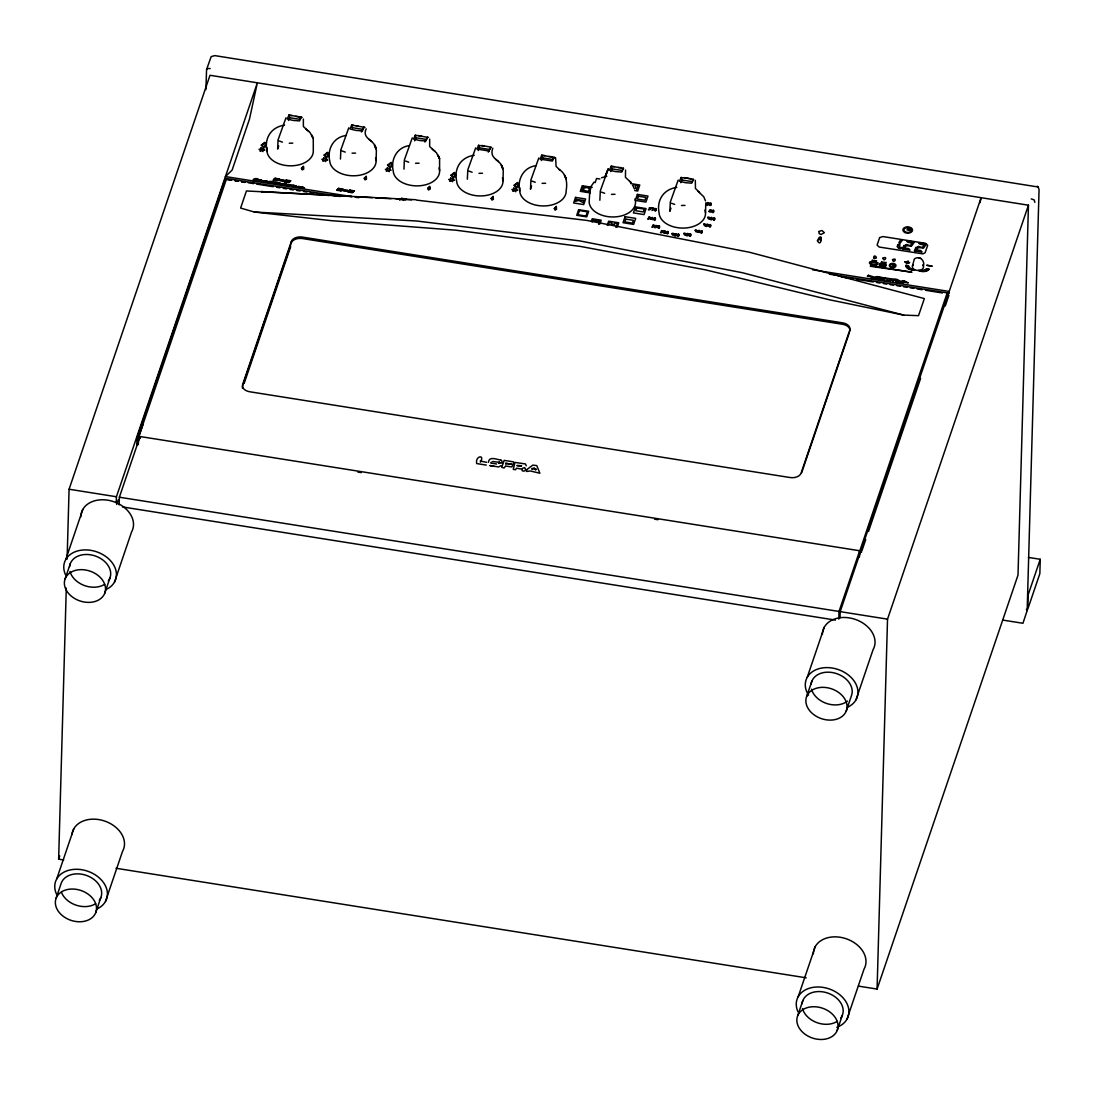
<?xml version="1.0" encoding="UTF-8"?>
<svg xmlns="http://www.w3.org/2000/svg" width="1095" height="1095" viewBox="0 0 1095 1095"><rect width="100%" height="100%" fill="white"/><g stroke="black" fill="none" stroke-linecap="round" stroke-linejoin="round"><path stroke-width="1.5" d="M522.055 469.249C520.919 472.315 527.147 471.466 525.23 468.249M947.476 293.747L947.12 293.145L859.657 551.36M63.688 859.958L58.637 859.151L66.289 588.111M67.11 559.134L69.081 489.232L209.994 75.281L1028.451 205.203L1018.008 575.121L877.081 989.072L858.521 986.13M116.248 502.865L116.426 496.747L257.352 82.796L249.509 118.985L232.113 170.108L225.419 176.569L351.96 196.648M119.15 504.863L119.369 497.212L140.023 436.522L859.684 550.758L859.507 556.876M340.121 196.498L225.406 178.293L137.039 437.863L136.82 445.227L138.476 440.395M138.34 444.625L138.545 437.261L226.364 179.293L231.538 180.114M205.901 89.612L206.572 69.546L211.157 56.625L214.771 55.612L1038.197 187.012L1039.059 189.64L1027.165 610.558L1022.949 623.274L1002.705 620.071M278.034 140.488L277.651 149.098L278.719 145.977M303.37 119.068L303.37 126.5L310.118 132.687L313.279 138.641L313.293 150.617A23.2 15.043 1.6 0 1 288.574 165.756A23.2 15.043 1.6 0 1 267.248 147.88M340.832 150.453L340.449 159.062M376.091 160.595L376.379 150.549L374.449 145.019L376.078 148.605C374.695 139.79 361.528 138.928 366.154 128.854M404.329 160.527L403.959 169.15M429.678 139.12L429.664 146.538L436.412 152.725L439.574 158.679L439.601 170.669M467.346 179.21L467.798 169.876L475.668 147.934M502.988 180.73L503.276 170.697L501.346 165.167L502.975 168.753C500.785 159.158 488.712 159.459 492.791 148.195M705.509 212.882L705.796 202.849M838.811 619.099L839.016 611.448L859.684 550.758M840.016 617.758L840.18 611.64L981.106 197.689L980.039 202.616M877.081 989.072L887.525 619.154L1028.451 205.203M1040.25 559.285L1039.839 573.657L1027.712 609.313L1028.109 594.941L1040.25 559.285L1028.438 557.41M253.547 183.59L253.67 180.169M266.934 150.932C264.114 137.888 271.464 126.897 284.563 125.158M519.755 191.064C517.032 179.375 523.643 167.22 535.975 165.701M589.945 188.326L589.151 202.082A23.2 15.043 1.6 0 0 615.335 216.892A23.2 15.043 1.6 0 0 634.949 198.948M912.436 266.099L914.339 259.022C919.006 255.244 925.316 260.35 923.427 266.181M526.284 465.799L525.408 463.938L515.02 462.405L513.268 469.372L515.581 469.728L516.498 468.181L521.603 469.084M599.868 200.248L600.32 190.913L608.19 168.972L605.289 176.144M278.103 139.763L285.973 117.822M340.901 149.741L348.771 127.8M404.411 159.815L412.267 137.874M65.727 559.6L82.796 509.462M65.18 578.707L70.34 563.542M116.672 504.439L118.192 499.977M104.709 593.326A21.079 15.741 18.8 0 0 80.058 569.674A21.079 15.741 18.8 0 0 70.066 595.05A21.079 15.741 18.8 0 0 104.709 593.326L109.883 578.16M114.496 582.102L131.564 531.965A26.964 20.134 18.8 0 0 112.402 501.25A26.964 20.134 18.8 0 0 80.838 516.758M58.637 859.151L59.732 855.92M56.707 878.984L73.776 828.847M56.16 898.092L61.32 882.912A21.079 15.741 18.8 0 1 88.846 876.397A21.079 15.741 18.8 0 1 99.275 900.364M244.199 383.264L290.695 246.69M95.689 912.71A21.079 15.741 18.8 0 0 71.038 889.058A21.079 15.741 18.8 0 0 61.046 914.434A21.079 15.741 18.8 0 0 95.689 912.71L100.863 897.544M105.476 901.472L122.544 851.349A26.964 20.134 18.8 0 0 104.34 820.935A26.964 20.134 18.8 0 0 71.914 834.623M531.54 186.109L530.486 189.23L530.938 179.895L538.795 157.954M480.39 462.172C485.359 454.014 474.915 455.89 476.708 463.568L486.289 465.088M488.438 462.336C488.959 455.698 496.87 459.654 500.716 460.023M595.132 182.673L596.556 178.485L599.909 179.005M591.355 221.272L592.203 218.781L601.182 220.204L599.909 223.955M592.094 222.052L592.956 219.547L593.996 220.875L595.584 219.972L596.145 221.217L597.829 220.328L598.308 221.56L600.005 220.67L598.732 224.42M607.219 225.378L608.656 221.19L618.702 222.778L617.279 226.98M608.533 224.858L609.491 222.052L611.571 222.381L611.106 223.777L614.555 224.324L615.034 222.928L617.388 223.312L615.965 227.514M633.471 185.082L632.513 185.657M636.51 189.763L637.865 185.78C631.541 183.426 638.289 187.656 634.32 188.887M670.934 208.228L669.866 211.349L670.318 202.027L678.188 180.086M801.581 472.958L849.172 333.181M807.234 677.299L824.302 627.175M806.686 696.42L811.847 681.241M861.902 550.826L865.748 539.548M868.486 531.486L920.621 378.336M945.245 306.011L948.913 295.239M846.23 711.038A21.079 15.741 18.8 0 0 821.565 687.373A21.079 15.741 18.8 0 0 811.573 712.763A21.079 15.741 18.8 0 0 846.23 711.038L851.39 695.859A21.079 15.741 18.8 0 0 835.348 673.233A21.079 15.741 18.8 0 0 811.094 684.361M856.003 699.801L873.071 649.677A26.964 20.134 18.8 0 0 853.908 618.949A26.964 20.134 18.8 0 0 822.345 634.47M798.214 996.683L815.282 946.559M797.666 1015.79L802.827 1000.625M837.196 1030.422A21.079 15.741 18.8 0 0 812.545 1006.757A21.079 15.741 18.8 0 0 802.553 1032.147A21.079 15.741 18.8 0 0 837.196 1030.422L842.37 1015.243M846.982 1019.185L864.051 969.048A26.964 20.134 18.8 0 0 844.888 938.333A26.964 20.134 18.8 0 0 813.325 953.854M142.884 424.846L138.545 437.261L140.393 437.548M604.7 177.582L608.19 168.972M414.608 140.831L416.045 137.778L415.279 135.205L428.446 137.464M206.572 69.546L207.763 68.451L210.185 68.574M288.478 120.409L289.751 117.74L288.984 115.153L301.289 117.11L299.51 120.915L293.145 120.423L287.191 118.972L288.984 115.153M361.377 131.975L364.087 127.075L362.294 130.894L355.943 130.401L349.989 128.936L351.769 125.131L364.95 127.376M424.887 142.063L427.584 137.162L425.804 140.968L419.44 140.475L413.499 139.01L415.279 135.205M478.173 150.521L479.432 147.839L478.666 145.265L476.886 149.071L489.191 151.028M488.274 152.123L490.984 147.223L481.868 145.443M541.313 160.541L542.572 157.872L541.806 155.285L554.973 157.543M610.695 171.559L611.954 168.876L611.188 166.303L623.507 168.26L621.714 172.066L615.349 171.573L609.409 170.108L611.188 166.303M680.693 182.66L681.952 179.991L681.186 177.417L679.406 181.222L685.361 182.687L691.712 183.18L693.505 179.375L684.389 177.595M541.806 155.285L540.027 159.103L552.332 161.061L554.111 157.242L552.482 159.856M501.236 465.635L498.54 466.935L489.821 465.553L494.132 466.388M299.66 119.725L301.289 117.11M352.357 128.088L351.769 125.131M489.342 149.837L490.984 147.223M621.864 170.861L623.507 168.26M691.862 181.975L693.505 179.375M590.123 187.71L594.079 182.085M275.584 178.485L274.996 179.06L278.896 179.005M280.621 179.908L280.019 180.483L283.92 180.429M285.056 181.907L288.957 181.852L288.355 182.427M286.753 180.251L286.165 180.826L290.065 180.785M337.452 190.215L341.353 190.174L340.764 190.749M344.186 189.996L343.597 190.571L347.498 190.516M348.621 191.995L352.522 191.94L351.933 192.515M350.332 190.352L349.743 190.913L353.644 190.872M399.702 200.234L400.537 199.427L403.631 199.92M402.193 198.578L401.605 199.153L405.506 199.098M633.813 187.861L633.334 186.574M517.456 465.375L521.631 465.786M506.041 463.541L513.185 464.431L513.966 463.294L513.487 461.857L504.179 460.379L501.729 467.332L504.152 467.962L505.589 465.991L511.817 466.976L512.597 465.813L512.104 464.376L505.671 463.13L505.808 464.239M474.258 155.271C461.146 157.009 453.809 168 456.629 181.045A23.2 15.043 1.6 0 0 482.813 195.854A23.2 15.043 1.6 0 0 502.427 177.924M606.781 176.309L601.552 177.76M676.778 187.423C663.679 189.161 656.329 200.152 659.149 213.196A23.2 15.043 1.6 0 0 685.333 228.006A23.2 15.043 1.6 0 0 704.947 210.062M882.419 280.019L884.048 280.279M345.938 135.534C333.605 137.053 326.994 149.207 329.732 160.897A23.2 15.043 1.6 0 0 355.916 175.706A23.2 15.043 1.6 0 0 375.53 157.776M409.434 145.621C397.115 147.141 390.491 159.281 393.228 170.984A23.2 15.043 1.6 0 0 419.412 185.794A23.2 15.043 1.6 0 0 439.027 167.85M522.671 468.208L524.519 467.661M297.498 186.615L298.538 186.369C306.162 188.135 289.696 185.958 298.894 186.903M492.64 461.474L498.088 462.213M289.272 143.212L292.776 143.144M352.07 153.177L355.574 153.108M415.566 163.264L419.084 163.196M478.967 173.325L482.471 173.256M542.093 183.344L545.611 183.276M611.489 194.362L614.993 194.294M681.487 205.477L684.991 205.408M258.461 180.757C259.406 178.225 265.154 181.688 261.308 181.25C262.252 178.458 258.776 182.769 258.379 180.743M415.73 199.714L246.43 190.968L240.613 208.064L254.259 212.006L331.087 220.642L455.849 230.196L580.514 246.443L704.988 269.74L829.202 299.715L903.717 315.1L918.527 315.661L924.344 298.579L749.404 252.233L586.605 220.382L416.634 200.111M351.741 196.539L261.226 191.543L264.538 192.227M355.163 196.717L372.232 197.661M375.653 197.853L391.024 198.701M396.144 198.989L411.515 199.837M254.259 212.006L416.497 220.985L579.625 240.873L742.424 272.723L903.717 315.1M288.683 115.276L292.201 115.481M295.691 116.371L302.152 117.411M351.481 125.241L353.822 125.377M478.364 145.389L484.223 146.182M541.505 155.408L545.023 155.613M548.527 156.503L551.839 156.695M610.887 166.426L614.404 166.618M617.909 167.521L621.221 167.713M680.898 177.541L691.232 178.813M289.751 117.74L299.852 119.341M352.535 127.704L362.637 129.306M416.045 137.778L426.147 139.38M479.432 147.839L489.533 149.454M542.572 157.872L552.674 159.473M611.954 168.876L622.056 170.478M681.952 179.991L692.054 181.592M879.997 279.923L880.791 279.772L879.258 279.526L881.598 279.526L878.683 279.54L879.737 279.882M496.651 464.02L492.066 463.24M630.679 183.577L639.781 185.014L637.728 191.023L634.703 190.544M592.258 187.327L582.198 185.739L580.295 191.324L590.356 192.925M355.327 197.182L358.708 197.716M812.531 269.767L949.187 291.448M829.367 274.161L949.146 293.173M238.19 181.168L234.864 180.634L238.327 181.305M241.516 181.688L244.856 182.222M248.182 182.742L253.164 183.536M256.504 184.069L273.175 186.711M276.556 187.259L279.923 187.792M283.29 188.326L286.671 188.86M290.038 189.394L293.405 189.928M296.786 190.462L300.153 190.995M303.52 191.529L306.901 192.063M310.268 192.61L313.635 193.144M317.016 193.678L322.067 194.472M325.434 195.006L328.815 195.553M841.275 276.898L853.073 278.773M856.441 279.307L873.304 281.976M876.671 282.51L880.038 283.044M883.419 283.578L886.786 284.125M890.153 284.659L893.534 285.193M896.901 285.727L900.268 286.26M903.649 286.794L907.016 287.328M910.383 287.862L913.764 288.396M917.131 288.929L922.182 289.737M925.562 290.271L942.412 292.954M521.124 466.333L516.84 465.662M486.645 462.309L480.267 461.063M357.846 472.068L361.227 472.602M654.536 519.167L657.903 519.701M137.039 437.863L140.406 438.397M69.081 489.232L116.426 496.747M119.369 497.212L839.016 611.448M840.18 611.64L887.525 619.154M122.489 506.93L835.389 620.085M116.002 868.267L806.207 977.821M226.364 179.293L231.579 180.169M241.694 181.879L245.075 182.441M1031.23 198.907L1034.186 199.933L1034.843 202.356M418.495 135.52L421.999 136.423M356.162 125.747L358.489 126.336M918.814 257.79L920.608 258.283M671.495 203.259L674.657 204.382M601.497 192.145L604.659 193.267M532.102 181.127L535.263 182.263M468.961 171.107L472.137 172.23M405.574 161.047L408.736 162.169M342.078 150.973L345.24 152.095M279.28 140.995L282.442 142.131M500.894 460.078L502.099 461.173M873.659 257.941C879.805 259.953 873.605 252.712 873.659 257.914M1026.371 609.313L1027.165 610.558M699.582 192.528L695.448 188.463L695.311 180.346M560.202 170.396L556.068 166.344L555.603 157.803M698.186 191.447L703.729 196.717L705.495 200.891M629.584 181.414L631.103 182.578L625.45 177.349L625.56 170.026M558.806 169.328C566.457 173.462 567.58 182.961 566.129 190.749A23.2 15.043 1.6 0 1 541.395 205.887A23.2 15.043 1.6 0 1 520.07 188.012M495.665 159.295L498.581 161.54M432.265 149.235L435.18 151.48M368.769 139.161L371.684 141.406M305.97 129.196L308.886 131.441M922.633 264.908A5.598 3.627 1.6 0 1 921.634 269.616A5.598 3.627 1.6 0 1 914.27 269.493A5.598 3.627 1.6 0 1 913.271 264.757M69.587 566.662A21.079 15.741 18.8 0 1 95.881 556.192A21.079 15.741 18.8 0 1 108.296 580.98M104.668 584.306A21.079 15.741 18.8 0 1 84.342 585.51A21.079 15.741 18.8 0 1 70.012 571.494M65.508 574.752A26.964 20.134 18.8 0 1 78.484 550.703A26.964 20.134 18.8 0 1 112.593 563.295A26.964 20.134 18.8 0 1 105.818 589.616M95.648 903.69A21.079 15.741 18.8 0 1 61.498 892.425M56.488 894.122A26.964 20.134 18.8 0 1 69.464 870.087A26.964 20.134 18.8 0 1 103.573 882.666A26.964 20.134 18.8 0 1 96.798 909.001M802.074 1003.745A21.079 15.741 18.8 0 1 828.368 993.274A21.079 15.741 18.8 0 1 840.782 1018.063M837.155 1021.389A21.079 15.741 18.8 0 1 816.829 1022.593A21.079 15.741 18.8 0 1 802.498 1008.577M797.995 1011.835A26.964 20.134 18.8 0 1 811.518 987.663A26.964 20.134 18.8 0 1 845.682 1001.282A26.964 20.134 18.8 0 1 836.813 1027.302M242.529 388.178A9.266 6.009 1.6 0 1 242.625 385.919L291.297 242.926A9.266 6.009 1.6 0 1 302.329 238.532L842.657 324.298A9.266 6.009 1.6 0 1 849.72 331.566M847.475 701.087A21.079 15.741 18.8 0 1 826.78 703.537A21.079 15.741 18.8 0 1 811.518 689.193M808.521 695.188A26.964 20.134 18.8 0 1 817.91 669.004A26.964 20.134 18.8 0 1 853.457 680.118A26.964 20.134 18.8 0 1 847.338 707.329M302.152 186.725L300.796 187.478L304.519 188.107C302.959 188.381 303.329 186.15 302.152 186.725M582.718 188.792C589.712 196.47 592.806 183.755 582.718 188.792M688.632 234.084C685.278 233.605 688.796 234.029 687.838 235.754C684.389 236.766 686.962 231.551 688.632 234.084M676.683 234.371C676.34 237.232 672.207 235.083 675.779 235.507A2.272 1.478 1.6 0 0 676.094 235.014L674.397 234.029L676.683 234.371M649.951 217.535C645.147 219.493 649.075 220.191 650.416 217.522C648.596 216.386 647.487 217.467 649.951 217.535M650.69 208.242C645.872 210.185 649.814 210.883 651.142 208.214C649.294 207.106 648.24 208.146 650.69 208.242M654.085 225.584C649.225 227.514 653.578 228.28 654.495 225.433C652.469 224.571 651.799 225.46 654.085 225.584M656.904 226.035C652.127 227.924 656.069 228.663 657.37 226.008C655.535 224.886 654.427 225.953 656.904 226.035M662.721 231.113C657.862 233.03 662.201 233.81 663.118 230.963C661.093 230.101 660.422 230.99 662.721 231.113M708.109 224.735C703.291 226.692 707.233 227.39 708.561 224.721C706.727 223.599 705.645 224.653 708.109 224.735M877.697 279.198L875.494 279.074L877.697 279.198M897.695 282.373L895.491 282.25L897.695 282.373M710.984 210.308L709.793 210.418L710.984 210.308M260.993 147.948L260.925 149.166L259.063 149.344L260.665 150.029L260.021 151.165L261.691 150.617L262.896 151.575L262.964 150.357L264.826 150.179L263.211 149.495L263.868 148.359L262.198 148.906L260.993 147.948M323.778 157.913L323.723 159.145L321.862 159.322L323.463 159.993L322.806 161.129L324.476 160.582L325.694 161.54L325.749 160.322L327.624 160.144L326.009 159.473L326.666 158.323L324.996 158.871L323.778 157.913M387.288 168L387.219 169.219L385.358 169.397L386.973 170.067L386.316 171.217L387.986 170.669L389.19 171.628L389.259 170.396L391.12 170.218L389.519 169.547L390.162 168.411L388.492 168.958L387.288 168M450.675 178.061L450.62 179.279L448.745 179.457L450.36 180.141L449.703 181.277L451.373 180.73L452.591 181.688L452.646 180.456L454.521 180.278L452.906 179.607L453.563 178.471L451.893 179.019L450.675 178.061M513.815 188.08L513.76 189.312L511.885 189.49L513.5 190.16L512.843 191.296L514.513 190.749L515.731 191.707L515.786 190.489L517.648 190.311L516.046 189.627L516.703 188.491L515.033 189.038L513.815 188.08M278.048 183.016L279.814 183.878L276.487 183.686L280.347 183.152L278.048 183.016M281.716 183.59L283.482 184.466L280.142 184.261L284.016 183.741L281.826 183.549M706.248 204.217L707.192 205.052L708.643 204.573L707.11 203.519L709.054 202.876L707.26 202.589C706.508 203.246 709.738 205.573 706.248 204.217M261.322 145.087L263.101 147.291L265.168 146.839L266.208 145.17L264.798 142.336L261.322 145.087M262.02 145.197L263.279 146.812L265.51 145.183L264.538 143.075L262.02 145.197M324.12 155.066L325.899 157.256L327.952 156.804L329.006 155.134L327.583 152.314L324.12 155.066M324.804 155.161L326.064 156.777L328.295 155.148L327.337 153.04L324.804 155.161M387.616 165.14L389.409 167.343L391.462 166.878L392.503 165.222L391.093 162.388L387.616 165.14M388.314 165.249L389.574 166.851L391.805 165.222L390.847 163.128L388.314 165.249M451.017 175.2L452.796 177.404L454.849 176.952L455.89 175.282L454.48 172.449L451.017 175.2M451.701 175.31L452.96 176.911L455.191 175.296L454.233 173.188L451.701 175.31M514.157 185.233L515.937 187.423L517.99 186.971L519.03 185.301L517.62 182.482L514.157 185.233M514.842 185.329L516.101 186.944L518.332 185.315L517.374 183.207L514.842 185.329M653.441 219.164C655.837 223.079 656.466 214.647 653.441 219.164M654.167 209.857C656.562 213.785 657.192 205.354 654.167 209.857M657.575 227.212C659.97 231.127 660.6 222.696 657.575 227.212M663.378 232.291C665.774 236.205 666.403 227.774 663.378 232.291M666.198 232.729C668.593 236.643 669.223 228.212 666.198 232.729M676.915 235.357C679.324 239.271 679.94 230.84 676.915 235.357M688.851 235.22C691.246 239.134 691.876 230.703 688.851 235.22M700.239 232.044C702.648 235.959 703.264 227.527 700.239 232.044M709.163 204.436C711.49 208.365 712.325 199.906 709.163 204.436M708.766 225.912C711.175 229.827 711.791 221.409 708.766 225.912M709.971 218.726C712.366 222.641 712.996 214.209 709.971 218.726M711.736 211.527C714.063 215.455 714.884 206.996 711.736 211.527M712.79 219.164C715.186 223.079 715.815 214.647 712.79 219.164M292.269 186.013C290.859 187.081 292.789 183.111 295.335 186.246C297.292 183.892 295.842 188.518 292.912 185.397L292.269 186.013M876.753 277.35L881.68 277.87L876.753 277.35M877.738 262.773C877.807 269.343 863.859 262.266 871.907 261.431L872.386 260.021L873.509 261.678L873.988 260.281L874.878 260.418L874.412 261.828L876.506 260.678L876.027 262.088L877.738 262.773M711.244 211.417C706.412 213.771 711.627 206.955 711.244 211.417M882.337 280.074L884.555 280.347L882.337 280.074M269.329 181.51C264.388 183.618 279.143 181.017 269.329 181.51M499.197 462.022L498.964 463.404L499.197 462.022M709.286 211.321L710.778 211.458L709.341 211.225M899.748 283.153L902.718 283.058L899.748 283.153M654.632 209.884C656.069 212.786 656.63 206.284 654.632 209.884M653.893 219.192C655.33 222.066 655.878 215.633 653.893 219.192M658.027 227.24C659.477 230.114 659.984 223.681 658.027 227.24M663.844 232.318C665.281 235.206 665.842 228.704 663.844 232.318M666.663 232.756C668.059 235.658 668.675 229.17 666.663 232.756M677.381 235.384C678.763 238.286 679.475 231.77 677.381 235.384M689.316 235.247C690.74 238.135 691.342 231.661 689.316 235.247M700.704 232.072C702.114 234.96 702.73 228.485 700.704 232.072M709.628 204.464C711.038 207.366 711.709 200.85 709.628 204.464M709.231 225.94C710.682 228.828 711.175 222.367 709.231 225.94M710.436 218.754C711.887 221.642 712.38 215.167 710.436 218.754M712.202 211.554C713.611 214.442 714.186 207.995 712.202 211.554M713.256 219.192C714.679 222.08 715.254 215.619 713.256 219.192M301.481 168.356L302.234 169.889L303.685 169.164L303.479 166.248L301.481 168.356M301.823 168.411C303.356 172.12 304.492 163.867 301.823 168.411M364.279 178.334L365.032 179.867L366.483 179.128L366.278 176.227L364.279 178.334M364.621 178.389C366.154 182.085 367.29 173.831 364.621 178.389M427.775 188.408L428.542 189.941L429.993 189.216L429.774 186.301L427.775 188.408M428.131 188.463C429.651 192.172 430.787 183.919 428.131 188.463M491.162 198.469L491.929 200.002L493.38 199.276L493.174 196.361L491.162 198.469M491.518 198.523C493.051 202.233 494.187 193.979 491.518 198.523M554.303 208.502L555.069 210.021L556.52 209.296L556.301 206.394L554.303 208.502M554.659 208.543C556.192 212.252 557.314 203.998 554.659 208.543M686.469 234.932L687.92 235.069L686.469 234.932M268.056 181.551L263.443 181.264L268.056 181.551M273.367 182.153L272.012 182.92L275.735 183.536C267.823 181.496 283.099 183.412 273.367 182.153M291.407 185.26L286.794 184.973L291.407 185.26M502.208 462.569L499.033 462.815L502.208 462.569M285.439 184.918C279.622 185.876 290.065 181.879 285.439 184.918M535.907 469.043L535.674 470.097L534.141 467.88L532.047 469.522L531.841 468.4L535.907 469.043M674.78 234.275L676.245 234.357L674.835 234.166M258.899 179.607L255.463 179.635C258.858 180.388 256.189 177.595 255.08 180.141C250.44 180.976 255.149 176.596 258.899 179.607M526.544 469.837L526.476 471.466L530.322 470.973L539.862 473.218L536.769 465.594L532.786 465.115L526.544 469.837M896.723 280.772C901.431 281.921 898.297 278.404 891.905 279.006L890.81 280.06L896.723 280.772M491.34 463.404L491.272 462.117L491.368 463.294M883.692 277.925C875.179 280.635 870.032 273.955 883.692 277.925M817.459 240.654C821.606 249.331 823.495 228.745 817.459 240.654M894.683 282.113L894.683 282.113M821.017 238.518L820.593 239.832L818.581 239.518L819.265 238.026L821.017 238.518M291.338 241.489L242.652 384.496A9.266 6.009 1.6 0 0 249.728 391.764L790.043 477.529A9.266 6.009 1.6 0 0 801.075 473.136L849.761 330.129A9.266 6.009 1.6 0 0 842.698 322.861L302.371 237.095A9.266 6.009 1.6 0 0 291.338 241.489M575.546 197.387L573.643 202.986L583.703 204.573L585.606 198.989L575.546 197.387M576.025 199.317L575.34 201.343L578.721 200.44L583.238 202.602L583.936 200.563L576.025 199.317M583.046 186.602L581.609 190.804L589.507 192.063L590.944 187.847L583.046 186.602M578.625 209.692L576.723 215.291L586.769 216.878L588.672 211.294L578.625 209.692M579.46 210.555L578.023 214.771L585.934 216.016L587.358 211.814L579.46 210.555M625.067 216.7L623.028 222.709L633.635 224.393L635.689 218.384L625.067 216.7M625.902 219.123L624.93 221.943L632.417 223.134L633.375 220.314L625.902 219.123M637.372 194.39L635.333 200.399L645.94 202.082L647.994 196.073L637.372 194.39M638.399 196.238L637.441 199.057L644.928 200.248L645.886 197.415L638.399 196.238M635.47 206.9L633.43 212.909L644.038 214.593L646.077 208.584L635.47 206.9M636.77 207.913L635.812 210.733L643.299 211.924L644.257 209.09L636.77 207.913M651.853 207.954L653.537 208.515L652.031 210.418L654.208 208.324L651.853 207.954M650.444 218.713L651.922 219.233C652.675 221.299 654.098 214.798 650.444 218.713M652.374 217.905L652.018 218.959L650.882 218.781L652.374 217.905M671.919 233.605C673.151 238.231 674.698 231.579 671.919 233.605M683.855 233.468C685.073 238.094 686.633 231.442 683.855 233.468M695.243 230.279C696.461 234.919 698.021 228.266 695.243 230.279M697.255 231.592L698.733 232.099C699.486 234.179 700.909 227.664 697.255 231.592M699.185 230.785L698.829 231.839L697.693 231.661L699.185 230.785M703.77 224.16C705.002 228.8 706.549 222.134 703.77 224.16M707.781 217.412C709.012 222.039 710.559 215.387 707.781 217.412M870.977 261.951L870.388 263.662L876.096 264.566L876.684 262.855L870.977 261.951M879.641 237.615L877.095 245.088L879.217 247.046L922.852 253.876L925.124 252.753L927.684 245.28L925.549 243.323L882.857 236.547L879.641 237.615M881.762 261.609L881.188 263.279A2.039 1.314 1.6 0 0 879.148 264.36A2.039 1.314 1.6 0 0 880.558 265.852L883.98 266.4A2.039 1.314 1.6 0 0 886.115 265.633A2.039 1.314 1.6 0 0 885.499 264.073L885.951 262.28L884.87 263.854L883.501 263.621L884.062 261.979L883.172 263.566L881.79 263.347L881.762 261.609M892.74 263.827L892.179 265.483L895.19 265.962A2.614 1.697 1.6 0 1 892.22 267.194A2.614 1.697 1.6 0 1 890.043 265.318A2.614 1.697 1.6 0 1 892.74 263.827M893.438 263.922L893.027 265.141L895.258 265.496A2.614 1.697 1.6 0 0 893.438 263.922M907.851 227.527L907.03 229.923L911.423 230.621A3.791 2.464 1.6 0 1 907.098 232.4A3.791 2.464 1.6 0 1 903.95 229.676A3.791 2.464 1.6 0 1 907.851 227.527M908.877 227.664L908.275 229.43L911.519 229.95A3.791 2.464 1.6 0 0 908.877 227.664M904.867 261.828L906.687 262.663L906.249 263.95L909.712 262.608L907.714 262.28L908.152 260.993L906.865 262.157L904.867 261.828M926.89 265.305L931.996 266.112L926.89 265.305M880.243 264.347C884.158 269.302 888.77 262.116 880.243 264.347M818.937 231.497L819.183 233.7L821.113 234.453L824.371 232.701L822.003 230.498L818.937 231.497M883.008 258.091C883.788 263.06 888.675 255.505 883.008 258.091M892.548 259.611C893.397 264.648 898.201 257.01 892.548 259.611M897.927 244.897L897.134 246.526L898.406 248.072L899.939 244.897L897.927 244.897M899.652 241.311L898.872 242.939L899.666 243.884L902.143 240.339L899.652 241.311M911.765 243.172L910.958 244.856L911.752 245.8L914.215 242.296L911.765 243.172M923.824 245.088L923.017 246.772L923.81 247.716L926.26 244.212L923.824 245.088M903.909 245.526L902.389 248.674L904.826 247.798L905.633 246.115L903.909 245.526M915.954 247.443L914.434 250.591L916.871 249.715L917.692 248.031L915.954 247.443M899.57 247.183L898.995 248.36L900.898 248.661L901.472 247.484L899.57 247.183M897.311 280.224L893.328 279.855L897.311 280.224M890.399 281.21L888.51 280.977L890.399 281.21M878.217 279.266L875.754 278.91L878.217 279.266M264.579 181.222L267.043 181.414L264.579 181.222M287.93 184.932L290.394 185.123L287.93 184.932M273.928 179.334L273.093 180.141L277.733 180.88L278.568 180.073L273.928 179.334M275.037 178.252L274.202 179.06L278.842 179.799L279.677 178.991L275.037 178.252M271.492 182.044L269.972 182.098L271.492 182.044M275.516 182.673L274.01 182.742L275.516 182.673M280.074 179.676L279.239 180.483L283.879 181.222L284.714 180.415L280.074 179.676M285.097 181.099L284.262 181.907L288.902 182.646L289.737 181.838L285.097 181.099M286.206 180.032L285.371 180.839L290.011 181.578L290.846 180.771L286.206 180.032M337.506 189.421L336.671 190.229L341.312 190.968L342.146 190.16L337.506 189.421M338.615 188.354L337.78 189.161L342.42 189.9L343.255 189.093L338.615 188.354M343.638 189.777L342.803 190.585L347.457 191.31L348.292 190.516L343.638 189.777M348.675 191.201L347.84 192.008L352.48 192.734L353.315 191.94L348.675 191.201M349.784 190.119L348.949 190.927L353.589 191.666L354.424 190.858L349.784 190.119M401.646 198.359L400.811 199.167L405.451 199.906L406.286 199.098L401.646 198.359M870.949 265.702L870.347 266.29L911.971 272.217L870.949 265.702M868.472 275.283L867.377 276.337L874.111 277.076L868.472 275.283M871.483 277.925L870.908 278.472L875.316 278.527L871.483 277.925M884.637 277.843L883.528 278.91L891.316 278.896L884.637 277.843M887.059 280.402L886.485 280.95L887.059 280.402M888.141 280.744L888.141 280.744M893.15 281.36L892.576 281.921L893.15 281.36M897.613 282.483L896.025 282.373L897.585 282.51M899.228 282.332L898.653 282.88L899.228 282.332M906.578 244.555L905.346 244.993L906.003 245.718L911.314 245.937L906.578 244.555M918.623 246.457L917.391 246.895L918.048 247.634L923.359 247.853L918.623 246.457M913.969 242.022L911.492 242.898L907.906 242.323L906.578 240.845L913.969 242.022M905.127 248.072L902.65 248.948L910.041 250.112L908.713 248.633L905.127 248.072M926.028 243.939L923.55 244.815L919.964 244.24L918.623 242.762L926.028 243.939M917.172 249.975L914.695 250.851L922.086 252.028L920.758 250.55L917.172 249.975M904.675 281.251L902.869 281.497L905.579 281.935L904.675 281.251M903.485 280.84L899.214 281.401L908.385 282.852L903.485 280.84M261.363 180.62L260.268 180.511L261.486 180.73M861.491 552.017L859.657 551.743L861.491 552.017M908.535 266.044L905.757 265.606A6.898 4.476 1.6 0 0 914.612 269.808A6.994 4.531 1.6 0 1 908.535 266.044M929.176 269.315L926.411 268.877A6.994 4.531 1.6 0 1 918.527 270.424A6.898 4.476 1.6 0 0 929.176 269.315M908.125 266.304L906.304 266.003A6.419 4.161 1.6 0 0 912.162 269.63A7.473 4.845 1.6 0 1 908.125 266.304M928.437 269.521L926.603 269.233A7.473 4.845 1.6 0 1 920.827 271.012A6.419 4.161 1.6 0 0 928.437 269.521M1037.759 186.766L1037.061 186.273L1038.306 187.245L1037.759 186.766M565.814 177.814L564.472 175.186L566.101 178.772L565.814 177.814M439.287 157.735L437.945 155.107L439.574 158.679L439.287 157.735M312.992 137.683L311.651 135.055L313.279 138.641L312.992 137.683M905.154 232.605A4.832 3.134 1.6 0 0 912.559 230.183A4.832 3.134 1.6 0 0 905.469 227.185A4.832 3.134 1.6 0 0 905.154 232.605M890.878 267.331A3.34 2.163 1.6 0 0 895.984 265.661A3.34 2.163 1.6 0 0 891.097 263.594A3.34 2.163 1.6 0 0 890.878 267.331"/></g></svg>
